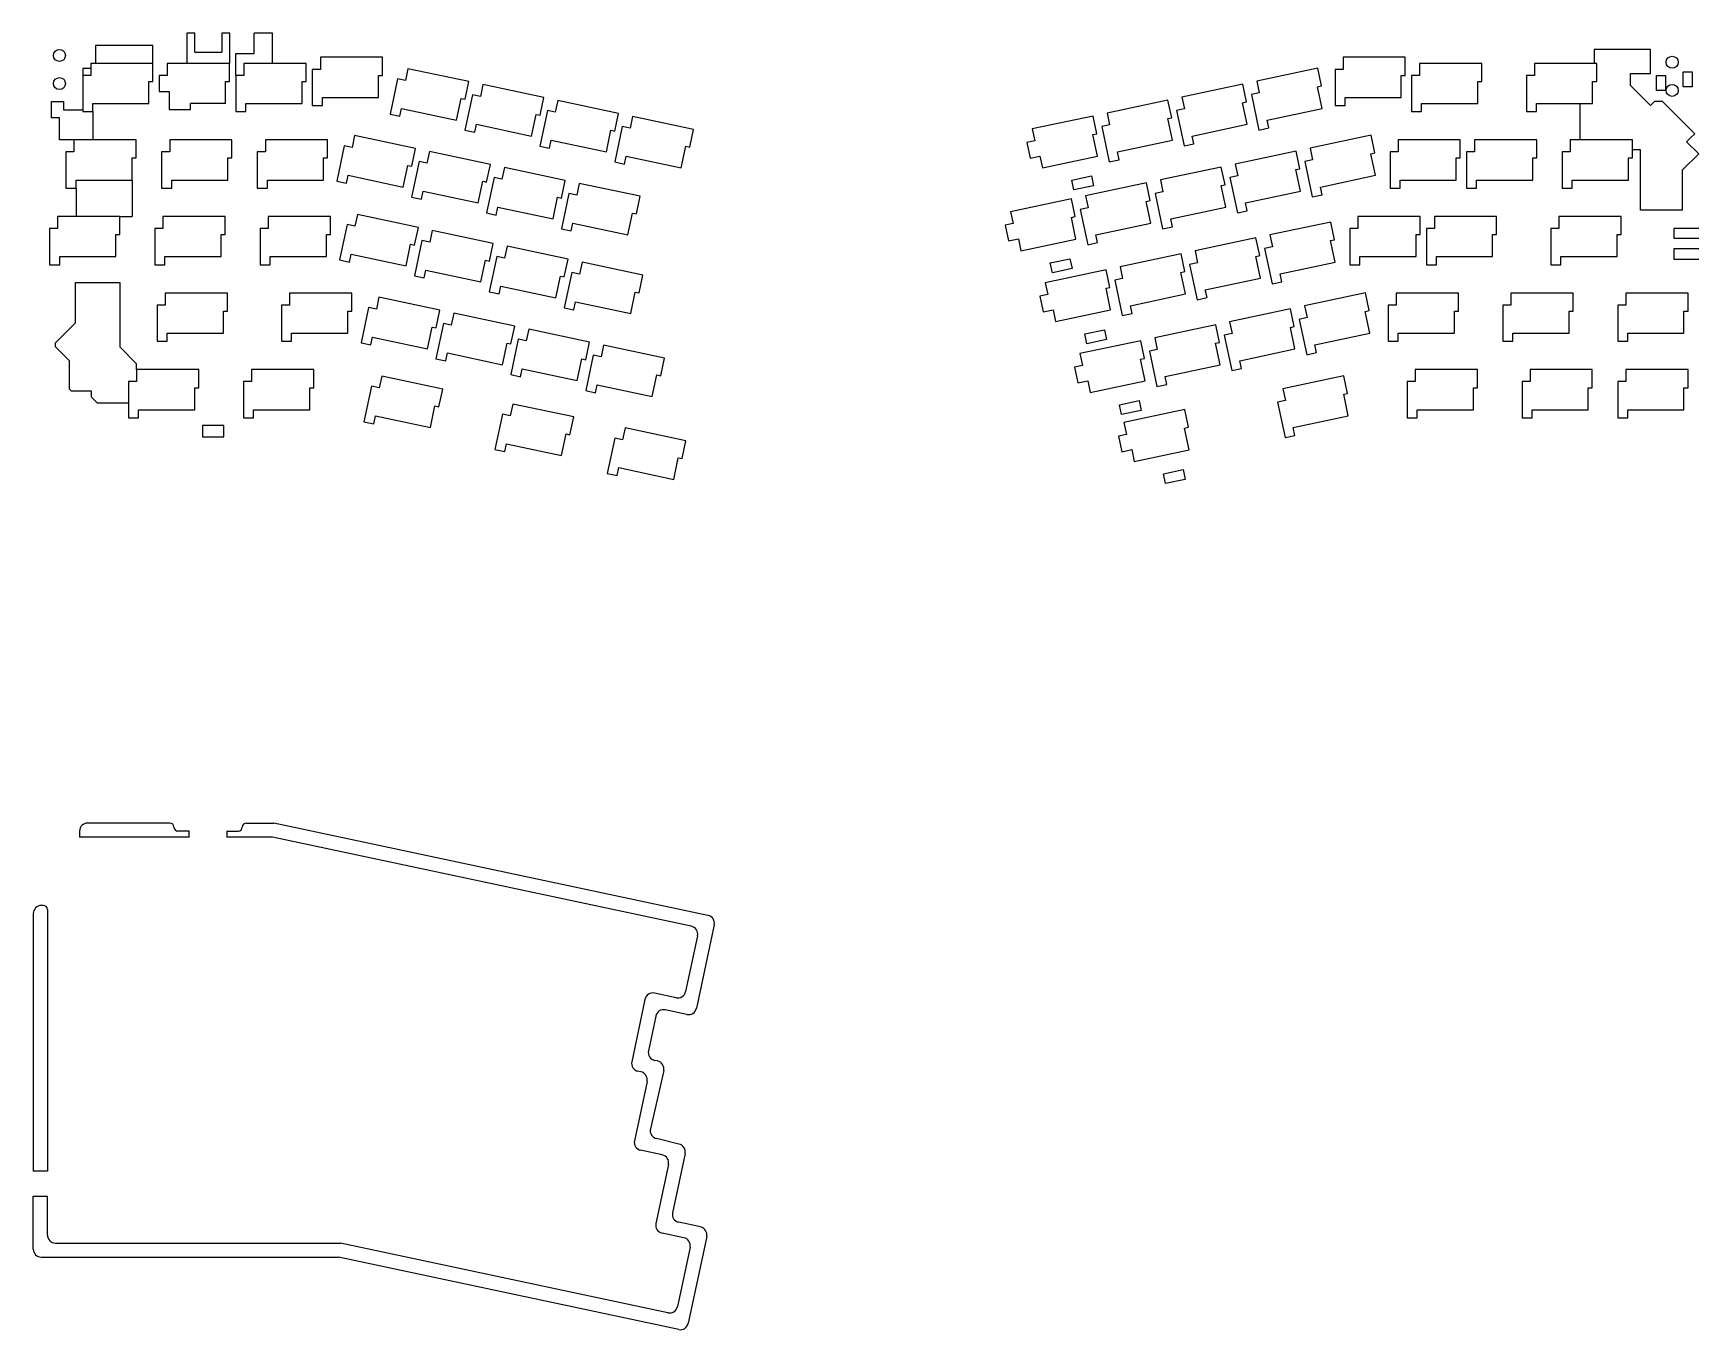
# Model space of a CAD drawing. Extents: x 12 to 426, y -338 to -15.
import ezdxf

# ---------------------------------------------------------------- set-up
doc = ezdxf.new("R2010")
doc.units = 0
doc.layers.add('BLACK', color=7, linetype='CONTINUOUS')

msp = doc.modelspace()

# ---------------------------------------------------------------- linework, layer by layer
at = {"layer": 'BLACK', "linetype": 'CONTINUOUS'}
for p, q in [((51.7, -15), (49.7, -15)), ((49.7, -15), (49.7, -22.47)), ((51.7, -19.7), (51.7, -15)), ((60.4, -15), (58.4, -15)), ((58.4, -15), (58.4, -19.7)), ((60.4, -22.47), (60.4, -15)), ((71, -15), (66.5, -15)), ((66.5, -20), (66.5, -15)), ((71, -22.47), (71, -15)), ((41.29, -18), (27, -18)), ((27, -18), (27, -22.47)), ((41.29, -22.47), (41.29, -18)), ((51.7, -19.7), (58.4, -19.7)), ((61.89, -25.47), (61.89, -20)), ((61.89, -20), (66.5, -20)), ((414, -19), (400, -19)), ((400, -19), (400, -22.47)), ((414, -25), (414, -19)), ((23.79, -23.75), (23.79, -25.47)), ((25.79, -23.75), (23.79, -23.75)), ((25.79, -22.47), (25.79, -25.47)), ((41.29, -22.47), (25.79, -22.47)), ((41.29, -26.97), (41.29, -22.47)), ((44.84, -22.47), (44.84, -25.47)), ((60.34, -22.47), (44.84, -22.47)), ((60.34, -26.97), (60.34, -22.47)), ((63.89, -22.47), (63.89, -25.47)), ((79.39, -22.47), (63.89, -22.47)), ((79.39, -26.97), (79.39, -22.47)), ((80.94, -23.9696), (80.94, -32.9696)), ((82.94, -23.9696), (80.94, -23.9696)), ((98.44, -20.9696), (82.94, -20.9696)), ((82.94, -20.9696), (82.94, -23.9696)), ((98.44, -25.4696), (98.44, -20.9696)), ((104.753, -23.7951), (104.13, -26.7295)), ((119.915, -27.0177), (104.753, -23.7951)), ((331.17, -23.6904), (316.009, -26.913)), ((332.106, -28.092), (331.17, -23.6904)), ((337.484, -23.9696), (335.484, -23.9696)), ((335.484, -23.9696), (335.484, -32.9696)), ((352.984, -20.9696), (337.484, -20.9696)), ((337.484, -20.9696), (337.484, -23.9696)), ((352.984, -25.4696), (352.984, -20.9696)), ((356.534, -22.47), (356.534, -25.47)), ((372.034, -22.47), (356.534, -22.47)), ((372.034, -26.97), (372.034, -22.47)), ((385.109, -22.47), (385.109, -25.47)), ((400.609, -22.47), (385.109, -22.47)), ((400.609, -26.97), (400.609, -22.47)), ((422.15, -24.55), (424.4, -24.55)), ((422.15, -28.3), (422.15, -24.55)), ((424.4, -24.55), (424.4, -28.3)), ((23.79, -25.47), (23.79, -34.47)), ((25.79, -25.47), (23.79, -25.47)), ((40.29, -26.97), (41.29, -26.97)), ((40.29, -32.47), (40.29, -26.97)), ((44.84, -25.47), (42.84, -25.47)), ((42.84, -25.47), (42.84, -29.47)), ((59.34, -32.47), (59.34, -26.97)), ((59.34, -26.97), (60.34, -26.97)), ((63.89, -25.47), (61.89, -25.47)), ((61.89, -25.47), (61.89, -34.47)), ((78.39, -26.97), (79.39, -26.97)), ((78.39, -32.47), (78.39, -26.97)), ((97.44, -25.4696), (98.44, -25.4696)), ((97.44, -30.9696), (97.44, -25.4696)), ((102.173, -26.3137), (100.302, -35.117)), ((104.13, -26.7295), (102.173, -26.3137)), ((118.979, -31.4193), (119.915, -27.0177)), ((123.387, -27.7558), (122.763, -30.6902)), ((138.548, -30.9784), (123.387, -27.7558)), ((312.536, -27.6511), (297.375, -30.8737)), ((313.472, -32.0528), (312.536, -27.6511)), ((316.009, -26.913), (316.633, -29.8474)), ((331.128, -28.2999), (332.106, -28.092)), ((332.271, -33.6798), (331.128, -28.2999)), ((351.984, -25.4696), (352.984, -25.4696)), ((351.984, -30.9696), (351.984, -25.4696)), ((354.534, -25.47), (354.534, -34.47)), ((356.534, -25.47), (354.534, -25.47)), ((371.034, -32.47), (371.034, -26.97)), ((371.034, -26.97), (372.034, -26.97)), ((383.109, -25.47), (383.109, -34.47)), ((385.109, -25.47), (383.109, -25.47)), ((399.609, -32.47), (399.609, -26.97)), ((399.609, -26.97), (400.609, -26.97)), ((409, -28), (409, -25)), ((409, -25), (414, -25)), ((410, -29), (409, -28)), ((414, -33), (410, -29)), ((415.5, -25.5), (417.75, -25.5)), ((415.5, -29.25), (415.5, -25.5)), ((417.75, -25.5), (417.75, -29.25)), ((424.4, -28.3), (422.15, -28.3)), ((16, -32), (19, -32)), ((16, -36), (16, -32)), ((19, -32), (19, -34)), ((26.29, -34.47), (26.29, -32.47)), ((26.29, -32.47), (40.29, -32.47)), ((42.84, -29.47), (45.34, -29.47)), ((45.34, -29.47), (45.34, -33.97)), ((50.59, -33.97), (50.59, -32.47)), ((59.34, -32.47), (50.59, -32.47)), ((64.39, -32.47), (78.39, -32.47)), ((64.39, -34.47), (64.39, -32.47)), ((80.94, -32.9696), (83.44, -32.9696)), ((83.44, -30.9696), (97.44, -30.9696)), ((83.44, -32.9696), (83.44, -30.9696)), ((116.857, -36.5912), (118.001, -31.2114)), ((118.001, -31.2114), (118.979, -31.4193)), ((120.807, -30.2744), (118.936, -39.0777)), ((122.763, -30.6902), (120.807, -30.2744)), ((137.613, -35.3801), (138.548, -30.9784)), ((142.021, -31.7165), (141.397, -34.6509)), ((157.182, -34.9391), (142.021, -31.7165)), ((293.903, -31.6118), (278.741, -34.8344)), ((294.838, -36.0135), (293.903, -31.6118)), ((297.375, -30.8737), (297.999, -33.8082)), ((312.494, -32.2607), (313.472, -32.0528)), ((313.637, -37.6405), (312.494, -32.2607)), ((316.633, -29.8474), (314.676, -30.2633)), ((314.676, -30.2633), (316.547, -39.0666)), ((335.484, -32.9696), (337.984, -32.9696)), ((337.984, -30.9696), (351.984, -30.9696)), ((337.984, -32.9696), (337.984, -30.9696)), ((357.034, -34.47), (357.034, -32.47)), ((357.034, -32.47), (371.034, -32.47)), ((385.609, -32.47), (399.609, -32.47)), ((385.609, -34.47), (385.609, -32.47)), ((396.5, -41.52), (396.5, -32.47)), ((415, -32), (414, -33)), ((417, -32), (415, -32)), ((417.75, -29.25), (415.5, -29.25)), ((425, -40), (417, -32)), ((18, -36), (16, -36)), ((18, -41.52), (18, -36)), ((19, -34), (23.79, -34)), ((23.79, -34.47), (26.29, -34.47)), ((26.29, -34.47), (26.29, -41.52)), ((45.34, -33.97), (50.59, -33.97)), ((61.89, -34.47), (64.39, -34.47)), ((100.302, -35.117), (102.747, -35.6368)), ((102.747, -35.6368), (103.163, -33.6805)), ((103.163, -33.6805), (116.857, -36.5912)), ((135.491, -40.552), (136.634, -35.1722)), ((136.634, -35.1722), (137.613, -35.3801)), ((139.441, -34.2351), (137.569, -43.0384)), ((141.397, -34.6509), (139.441, -34.2351)), ((156.246, -39.3408), (157.182, -34.9391)), ((160.654, -35.6772), (160.031, -38.6116)), ((175.816, -38.8998), (160.654, -35.6772)), ((275.269, -35.5725), (260.108, -38.7952)), ((276.205, -39.9742), (275.269, -35.5725)), ((278.741, -34.8344), (279.365, -37.7689)), ((293.86, -36.2214), (294.838, -36.0135)), ((295.004, -41.6012), (293.86, -36.2214)), ((297.999, -33.8082), (296.042, -34.224)), ((296.042, -34.224), (297.914, -43.0273)), ((318.577, -36.5905), (332.271, -33.6798)), ((318.993, -38.5468), (318.577, -36.5905)), ((354.534, -34.47), (357.034, -34.47)), ((383.109, -34.47), (385.609, -34.47)), ((91.4756, -40.4484), (90.8518, -43.3828)), ((106.637, -43.671), (91.4756, -40.4484)), ((118.936, -39.0777), (121.381, -39.5975)), ((121.381, -39.5975), (121.797, -37.6412)), ((121.797, -37.6412), (135.491, -40.552)), ((154.125, -44.5127), (155.268, -39.1329)), ((155.268, -39.1329), (156.246, -39.3408)), ((158.074, -38.1958), (156.203, -46.9992)), ((160.031, -38.6116), (158.074, -38.1958)), ((174.88, -43.3015), (175.816, -38.8998)), ((260.108, -38.7952), (260.731, -41.7296)), ((275.226, -40.1821), (276.205, -39.9742)), ((276.37, -45.5619), (275.226, -40.1821)), ((279.365, -37.7689), (277.409, -38.1847)), ((277.409, -38.1847), (279.28, -46.988)), ((299.943, -40.5512), (313.637, -37.6405)), ((300.359, -42.5075), (299.943, -40.5512)), ((316.547, -39.0666), (318.993, -38.5468)), ((344.448, -40.3438), (329.286, -43.5664)), ((345.383, -44.7454), (344.448, -40.3438)), ((423, -42), (424, -41)), ((424, -41), (425, -40)), ((21.6275, -41.52), (18, -41.52)), ((21.6275, -44.52), (19.6275, -44.52)), ((19.6275, -44.52), (19.6275, -53.52)), ((37.1275, -41.52), (21.6275, -41.52)), ((21.6275, -41.52), (21.6275, -44.52)), ((37.1275, -46.02), (37.1275, -41.52)), ((43.44, -44.52), (43.44, -53.52)), ((45.44, -44.52), (43.44, -44.52)), ((45.44, -41.52), (45.44, -44.52)), ((60.94, -41.52), (45.44, -41.52)), ((60.94, -46.02), (60.94, -41.52)), ((67.25, -44.52), (67.25, -53.52)), ((69.25, -44.52), (67.25, -44.52)), ((84.75, -41.52), (69.25, -41.52)), ((69.25, -41.52), (69.25, -44.52)), ((84.75, -46.02), (84.75, -41.52)), ((88.8956, -42.967), (87.0243, -51.7703)), ((90.8518, -43.3828), (88.8956, -42.967)), ((105.701, -48.0727), (106.637, -43.671)), ((110.109, -44.4091), (109.486, -47.3436)), ((125.271, -47.6318), (110.109, -44.4091)), ((137.569, -43.0384), (140.015, -43.5582)), ((140.015, -43.5582), (140.431, -41.6019)), ((140.431, -41.6019), (154.125, -44.5127)), ((158.649, -47.5189), (159.064, -45.5626)), ((159.064, -45.5626), (172.758, -48.4734)), ((172.758, -48.4734), (173.902, -43.0936)), ((173.902, -43.0936), (174.88, -43.3015)), ((260.731, -41.7296), (258.775, -42.1454)), ((258.775, -42.1454), (259.607, -46.058)), ((259.607, -46.058), (262.052, -45.5382)), ((262.052, -45.5382), (262.676, -48.4727)), ((262.676, -48.4727), (276.37, -45.5619)), ((281.31, -44.512), (295.004, -41.6012)), ((281.725, -46.4683), (281.31, -44.512)), ((297.914, -43.0273), (300.359, -42.5075)), ((325.814, -44.3045), (310.653, -47.5271)), ((326.749, -48.7061), (325.814, -44.3045)), ((329.286, -43.5664), (329.91, -46.5008)), ((344.405, -44.9533), (345.383, -44.7454)), ((345.549, -50.3331), (344.405, -44.9533)), ((349.174, -44.52), (349.174, -53.52)), ((351.174, -44.52), (349.174, -44.52)), ((351.174, -41.52), (351.174, -44.52)), ((366.674, -41.52), (351.174, -41.52)), ((366.674, -46.02), (366.674, -41.52)), ((370.224, -44.52), (368.224, -44.52)), ((368.224, -44.52), (368.224, -53.52)), ((385.724, -41.52), (370.224, -41.52)), ((370.224, -41.52), (370.224, -44.52)), ((385.724, -46.02), (385.724, -41.52)), ((392.044, -44.52), (392.044, -53.52)), ((394.044, -44.52), (392.044, -44.52)), ((409.544, -41.52), (394.044, -41.52)), ((394.044, -41.52), (394.044, -44.52)), ((409.544, -46.02), (409.544, -41.52)), ((411.5, -44), (409.544, -44)), ((411.5, -59), (411.5, -44)), ((426, -45), (422, -49)), ((426, -45), (423, -42)), ((36.1275, -51.52), (36.1275, -46.02)), ((36.1275, -46.02), (37.1275, -46.02)), ((59.94, -51.52), (59.94, -46.02)), ((59.94, -46.02), (60.94, -46.02)), ((83.75, -46.02), (84.75, -46.02)), ((83.75, -51.52), (83.75, -46.02)), ((103.58, -53.2446), (104.723, -47.8648)), ((104.723, -47.8648), (105.701, -48.0727)), ((107.529, -46.9277), (105.658, -55.7311)), ((109.486, -47.3436), (107.529, -46.9277)), ((124.335, -52.0334), (125.271, -47.6318)), ((128.743, -48.3698), (128.119, -51.3043)), ((143.904, -51.5925), (128.743, -48.3698)), ((156.203, -46.9992), (158.649, -47.5189)), ((279.28, -46.988), (281.725, -46.4683)), ((307.18, -48.2652), (292.019, -51.4878)), ((308.116, -52.6669), (307.18, -48.2652)), ((310.653, -47.5271), (311.276, -50.4615)), ((325.771, -48.914), (326.749, -48.7061)), ((326.915, -54.2939), (325.771, -48.914)), ((329.91, -46.5008), (327.954, -46.9167)), ((327.954, -46.9167), (329.825, -55.72)), ((365.674, -51.52), (365.674, -46.02)), ((365.674, -46.02), (366.674, -46.02)), ((384.724, -46.02), (385.724, -46.02)), ((384.724, -51.52), (384.724, -46.02)), ((408.544, -51.52), (408.544, -46.02)), ((408.544, -46.02), (409.544, -46.02)), ((422, -59), (422, -49)), ((19.6275, -53.52), (22.1275, -53.52)), ((22.1275, -53.52), (22.1275, -51.52)), ((22.1275, -51.52), (36.1275, -51.52)), ((22.1275, -53.52), (22.1275, -60.57)), ((36.1275, -51.52), (36.1275, -60.57)), ((43.44, -53.52), (45.94, -53.52)), ((45.94, -53.52), (45.94, -51.52)), ((45.94, -51.52), (59.94, -51.52)), ((67.25, -53.52), (69.75, -53.52)), ((69.75, -53.52), (69.75, -51.52)), ((69.75, -51.52), (83.75, -51.52)), ((87.0243, -51.7703), (89.4697, -52.2901)), ((89.4697, -52.2901), (89.8855, -50.3338)), ((89.8855, -50.3338), (103.58, -53.2446)), ((122.213, -57.2053), (123.357, -51.8255)), ((123.357, -51.8255), (124.335, -52.0334)), ((126.163, -50.8885), (124.292, -59.6918)), ((128.119, -51.3043), (126.163, -50.8885)), ((142.969, -55.9941), (143.904, -51.5925)), ((147.377, -52.3306), (146.753, -55.265)), ((162.538, -55.5532), (147.377, -52.3306)), ((269.969, -51.5229), (274.86, -50.4834)), ((270.489, -53.9683), (269.969, -51.5229)), ((275.38, -52.9287), (270.489, -53.9683)), ((288.546, -52.2259), (273.385, -55.4485)), ((274.86, -50.4834), (275.38, -52.9287)), ((289.482, -56.6276), (288.546, -52.2259)), ((292.019, -51.4878), (292.643, -54.4223)), ((307.138, -52.8748), (308.116, -52.6669)), ((308.281, -58.2546), (307.138, -52.8748)), ((311.276, -50.4615), (309.32, -50.8774)), ((309.32, -50.8774), (311.191, -59.6807)), ((331.854, -53.2439), (345.549, -50.3331)), ((332.27, -55.2002), (331.854, -53.2439)), ((349.174, -53.52), (351.674, -53.52)), ((351.674, -51.52), (365.674, -51.52)), ((351.674, -53.52), (351.674, -51.52)), ((368.224, -53.52), (370.724, -53.52)), ((370.724, -51.52), (384.724, -51.52)), ((370.724, -53.52), (370.724, -51.52)), ((392.044, -53.52), (394.544, -53.52)), ((394.544, -53.52), (394.544, -51.52)), ((394.544, -51.52), (408.544, -51.52)), ((105.658, -55.7311), (108.103, -56.2508)), ((108.103, -56.2508), (108.519, -54.2946)), ((108.519, -54.2946), (122.213, -57.2053)), ((140.847, -61.166), (141.991, -55.7862)), ((141.991, -55.7862), (142.969, -55.9941)), ((144.797, -54.8492), (142.925, -63.6525)), ((146.753, -55.265), (144.797, -54.8492)), ((161.602, -59.9549), (162.538, -55.5532)), ((269.913, -56.1866), (254.751, -59.4093)), ((270.848, -60.5883), (269.913, -56.1866)), ((273.385, -55.4485), (274.009, -58.383)), ((288.504, -56.8355), (289.482, -56.6276)), ((289.647, -62.2153), (288.504, -56.8355)), ((292.643, -54.4223), (290.686, -54.8381)), ((290.686, -54.8381), (292.557, -63.6414)), ((313.221, -57.2046), (326.915, -54.2939)), ((313.637, -59.1609), (313.221, -57.2046)), ((329.825, -55.72), (332.27, -55.2002)), ((17.5625, -60.57), (17.5625, -63.57)), ((33.0625, -60.57), (17.5625, -60.57)), ((33.0625, -60.57), (36.1275, -60.57)), ((33.0625, -65.07), (33.0625, -60.57)), ((43.7563, -60.57), (43.7563, -63.57)), ((59.2562, -60.57), (43.7563, -60.57)), ((59.2562, -65.07), (59.2562, -60.57)), ((69.95, -60.57), (69.95, -63.57)), ((85.45, -60.57), (69.95, -60.57)), ((85.45, -65.07), (85.45, -60.57)), ((92.1732, -60.0723), (91.5495, -63.0067)), ((107.335, -63.2949), (92.1732, -60.0723)), ((124.292, -59.6918), (126.737, -60.2116)), ((126.737, -60.2116), (127.153, -58.2553)), ((127.153, -58.2553), (140.847, -61.166)), ((159.481, -65.1268), (160.624, -59.747)), ((160.624, -59.747), (161.602, -59.9549)), ((254.751, -59.4093), (255.375, -62.3437)), ((269.87, -60.7962), (270.848, -60.5883)), ((271.014, -66.176), (269.87, -60.7962)), ((274.009, -58.383), (272.053, -58.7988)), ((272.053, -58.7988), (273.924, -67.6021)), ((294.587, -61.1653), (308.281, -58.2546)), ((295.003, -63.1216), (294.587, -61.1653)), ((311.191, -59.6807), (313.637, -59.1609)), ((334.433, -61.948), (319.272, -65.1707)), ((335.369, -66.3497), (334.433, -61.948)), ((341.164, -60.57), (341.164, -63.57)), ((356.664, -60.57), (341.164, -60.57)), ((356.664, -65.07), (356.664, -60.57)), ((360.214, -60.57), (360.214, -63.57)), ((375.714, -60.57), (360.214, -60.57)), ((375.714, -65.07), (375.714, -60.57)), ((391.17, -60.57), (391.17, -63.57)), ((406.67, -60.57), (391.17, -60.57)), ((406.67, -65.07), (406.67, -60.57)), ((422, -59), (411.5, -59)), ((17.5625, -63.57), (15.5625, -63.57)), ((15.5625, -63.57), (15.5625, -72.57)), ((32.0625, -70.57), (32.0625, -65.07)), ((32.0625, -65.07), (33.0625, -65.07)), ((43.7563, -63.57), (41.7563, -63.57)), ((41.7563, -63.57), (41.7563, -72.57)), ((58.2562, -65.07), (59.2562, -65.07)), ((58.2562, -70.57), (58.2562, -65.07)), ((69.95, -63.57), (67.95, -63.57)), ((67.95, -63.57), (67.95, -72.57)), ((84.45, -70.57), (84.45, -65.07)), ((84.45, -65.07), (85.45, -65.07)), ((89.5932, -62.5909), (87.722, -71.3942)), ((91.5495, -63.0067), (89.5932, -62.5909)), ((106.399, -67.6966), (107.335, -63.2949)), ((110.807, -64.033), (110.183, -66.9675)), ((125.968, -67.2556), (110.807, -64.033)), ((142.925, -63.6525), (145.371, -64.1723)), ((145.371, -64.1723), (145.787, -62.216)), ((145.787, -62.216), (159.481, -65.1268)), ((255.375, -62.3437), (253.419, -62.7595)), ((253.419, -62.7595), (254.25, -66.6721)), ((254.25, -66.6721), (256.696, -66.1523)), ((256.696, -66.1523), (257.32, -69.0868)), ((257.32, -69.0868), (271.014, -66.176)), ((275.953, -65.1261), (289.647, -62.2153)), ((276.369, -67.0824), (275.953, -65.1261)), ((292.557, -63.6414), (295.003, -63.1216)), ((315.799, -65.9087), (300.638, -69.1314)), ((316.735, -70.3104), (315.799, -65.9087)), ((319.272, -65.1707), (319.895, -68.1051)), ((339.164, -63.57), (339.164, -72.57)), ((341.164, -63.57), (339.164, -63.57)), ((355.664, -70.57), (355.664, -65.07)), ((355.664, -65.07), (356.664, -65.07)), ((360.214, -63.57), (358.214, -63.57)), ((358.214, -63.57), (358.214, -72.57)), ((374.714, -65.07), (375.714, -65.07)), ((374.714, -70.57), (374.714, -65.07)), ((391.17, -63.57), (389.17, -63.57)), ((389.17, -63.57), (389.17, -72.57)), ((405.67, -70.57), (405.67, -65.07)), ((405.67, -65.07), (406.67, -65.07)), ((419.8, -63.6), (419.8, -66)), ((426, -63.6), (419.8, -63.6)), ((419.8, -66), (426, -66)), ((90.1674, -71.914), (90.5832, -69.9577)), ((90.5832, -69.9577), (104.277, -72.8685)), ((104.277, -72.8685), (105.421, -67.4887)), ((105.421, -67.4887), (106.399, -67.6966)), ((108.227, -66.5516), (106.356, -75.355)), ((110.183, -66.9675), (108.227, -66.5516)), ((125.033, -71.6573), (125.968, -67.2556)), ((129.441, -67.9937), (128.817, -70.9282)), ((144.602, -71.2164), (129.441, -67.9937)), ((273.924, -67.6021), (276.369, -67.0824)), ((297.166, -69.8695), (282.004, -73.0921)), ((298.101, -74.2711), (297.166, -69.8695)), ((300.638, -69.1314), (301.262, -72.0658)), ((315.757, -70.5183), (316.735, -70.3104)), ((319.895, -68.1051), (317.939, -68.5209)), ((317.939, -68.5209), (319.81, -77.3242)), ((334.39, -66.5576), (335.369, -66.3497)), ((335.534, -71.9374), (334.39, -66.5576)), ((426, -68.6), (419.8, -68.6)), ((419.8, -68.6), (419.8, -71.2)), ((15.5625, -72.57), (18.0625, -72.57)), ((18.0625, -72.57), (18.0625, -70.57)), ((18.0625, -70.57), (32.0625, -70.57)), ((41.7563, -72.57), (44.2563, -72.57)), ((44.2563, -72.57), (44.2563, -70.57)), ((44.2563, -70.57), (58.2562, -70.57)), ((67.95, -72.57), (70.45, -72.57)), ((70.45, -72.57), (70.45, -70.57)), ((70.45, -70.57), (84.45, -70.57)), ((87.722, -71.3942), (90.1674, -71.914)), ((108.801, -75.8747), (109.217, -73.9184)), ((109.217, -73.9184), (122.911, -76.8292)), ((122.911, -76.8292), (124.054, -71.4494)), ((124.054, -71.4494), (125.033, -71.6573)), ((126.861, -70.5124), (124.989, -79.3157)), ((128.817, -70.9282), (126.861, -70.5124)), ((145.494, -74.4731), (143.623, -83.2764)), ((143.666, -75.618), (144.602, -71.2164)), ((147.451, -74.8889), (145.494, -74.4731)), ((148.074, -71.9545), (147.451, -74.8889)), ((163.236, -75.1771), (148.074, -71.9545)), ((278.532, -73.8302), (263.371, -77.0528)), ((264.613, -72.137), (269.504, -71.0975)), ((265.133, -74.5824), (264.613, -72.137)), ((270.024, -73.5428), (265.133, -74.5824)), ((269.504, -71.0975), (270.024, -73.5428)), ((279.467, -78.2318), (278.532, -73.8302)), ((282.004, -73.0921), (282.628, -76.0265)), ((297.123, -74.479), (298.101, -74.2711)), ((298.266, -79.8588), (297.123, -74.479)), ((301.262, -72.0658), (299.305, -72.4816)), ((299.305, -72.4816), (301.177, -81.285)), ((316.9, -75.8981), (315.757, -70.5183)), ((321.84, -74.8482), (335.534, -71.9374)), ((339.164, -72.57), (341.664, -72.57)), ((341.664, -70.57), (355.664, -70.57)), ((341.664, -72.57), (341.664, -70.57)), ((358.214, -72.57), (360.714, -72.57)), ((360.714, -72.57), (360.714, -70.57)), ((360.714, -70.57), (374.714, -70.57)), ((389.17, -72.57), (391.67, -72.57)), ((391.67, -70.57), (405.67, -70.57)), ((391.67, -72.57), (391.67, -70.57)), ((419.8, -71.2), (426, -71.2)), ((22, -77), (33, -77)), ((22, -87), (22, -77)), ((33, -77), (33, -93)), ((106.356, -75.355), (108.801, -75.8747)), ((127.435, -79.8355), (127.851, -77.8792)), ((127.851, -77.8792), (141.545, -80.7899)), ((141.545, -80.7899), (142.688, -75.4101)), ((142.688, -75.4101), (143.666, -75.618)), ((162.3, -79.5788), (163.236, -75.1771)), ((263.371, -77.0528), (263.994, -79.9872)), ((278.489, -78.4397), (279.467, -78.2318)), ((279.633, -83.8196), (278.489, -78.4397)), ((282.628, -76.0265), (280.672, -76.4424)), ((280.672, -76.4424), (282.543, -85.2457)), ((303.206, -78.8089), (316.9, -75.8981)), ((319.81, -77.3242), (322.256, -76.8045)), ((322.256, -76.8045), (321.84, -74.8482)), ((42.3438, -82.62), (42.3438, -91.62)), ((44.3438, -82.62), (42.3438, -82.62)), ((59.8438, -79.62), (44.3438, -79.62)), ((44.3438, -79.62), (44.3438, -82.62)), ((59.8438, -84.12), (59.8438, -79.62)), ((75.3, -82.62), (73.3, -82.62)), ((73.3, -82.62), (73.3, -91.62)), ((75.3, -79.62), (75.3, -82.62)), ((90.8, -79.62), (75.3, -79.62)), ((90.8, -84.12), (90.8, -79.62)), ((97.5293, -80.6864), (96.9056, -83.6208)), ((112.691, -83.909), (97.5293, -80.6864)), ((124.989, -79.3157), (127.435, -79.8355)), ((146.069, -83.7962), (146.484, -81.8399)), ((146.484, -81.8399), (160.178, -84.7507)), ((160.178, -84.7507), (161.322, -79.3709)), ((161.322, -79.3709), (162.3, -79.5788)), ((263.994, -79.9872), (262.038, -80.4031)), ((262.038, -80.4031), (262.87, -84.3157)), ((284.572, -82.7696), (298.266, -79.8588)), ((284.988, -84.7259), (284.572, -82.7696)), ((301.177, -81.285), (303.622, -80.7652)), ((303.622, -80.7652), (303.206, -78.8089)), ((343.052, -79.5916), (327.891, -82.8142)), ((327.891, -82.8142), (328.515, -85.7487)), ((343.988, -83.9932), (343.052, -79.5916)), ((350.689, -82.62), (348.689, -82.62)), ((348.689, -82.62), (348.689, -91.62)), ((350.689, -79.62), (350.689, -82.62)), ((366.189, -79.62), (350.689, -79.62)), ((366.189, -84.12), (366.189, -79.62)), ((377.264, -82.62), (377.264, -91.62)), ((379.264, -82.62), (377.264, -82.62)), ((379.264, -79.62), (379.264, -82.62)), ((394.764, -79.62), (379.264, -79.62)), ((394.764, -84.12), (394.764, -79.62)), ((405.839, -82.62), (405.839, -91.62)), ((407.839, -82.62), (405.839, -82.62)), ((423.339, -79.62), (407.839, -79.62)), ((407.839, -79.62), (407.839, -82.62)), ((423.339, -84.12), (423.339, -79.62)), ((17, -92), (22, -87)), ((58.8438, -84.12), (59.8438, -84.12)), ((58.8438, -89.62), (58.8438, -84.12)), ((89.8, -84.12), (90.8, -84.12)), ((89.8, -89.62), (89.8, -84.12)), ((94.9493, -83.205), (93.0781, -92.0083)), ((96.9056, -83.6208), (94.9493, -83.205)), ((111.755, -88.3107), (112.691, -83.909)), ((116.163, -84.6471), (115.539, -87.5815)), ((131.324, -87.8697), (116.163, -84.6471)), ((143.623, -83.2764), (146.069, -83.7962)), ((262.87, -84.3157), (265.315, -83.7959)), ((265.315, -83.7959), (265.939, -86.7303)), ((265.939, -86.7303), (279.633, -83.8196)), ((282.543, -85.2457), (284.988, -84.7259)), ((324.418, -83.5523), (309.257, -86.7749)), ((309.257, -86.7749), (309.881, -89.7094)), ((325.354, -87.954), (324.418, -83.5523)), ((328.515, -85.7487), (326.558, -86.1645)), ((326.558, -86.1645), (328.429, -94.9678)), ((343.01, -84.2012), (343.988, -83.9932)), ((344.153, -89.581), (343.01, -84.2012)), ((365.189, -89.62), (365.189, -84.12)), ((365.189, -84.12), (366.189, -84.12)), ((393.764, -84.12), (394.764, -84.12)), ((393.764, -89.62), (393.764, -84.12)), ((422.339, -89.62), (422.339, -84.12)), ((422.339, -84.12), (423.339, -84.12)), ((44.8438, -89.62), (58.8438, -89.62)), ((44.8438, -91.62), (44.8438, -89.62)), ((75.8, -89.62), (89.8, -89.62)), ((75.8, -91.62), (75.8, -89.62)), ((95.5235, -92.5281), (95.9393, -90.5718)), ((95.9393, -90.5718), (109.633, -93.4826)), ((109.633, -93.4826), (110.777, -88.1027)), ((110.777, -88.1027), (111.755, -88.3107)), ((113.583, -87.1657), (111.712, -95.969)), ((115.539, -87.5815), (113.583, -87.1657)), ((132.217, -91.1264), (130.346, -99.9298)), ((130.389, -92.2714), (131.324, -87.8697)), ((134.173, -91.5423), (132.217, -91.1264)), ((134.797, -88.6078), (134.173, -91.5423)), ((149.958, -91.8304), (134.797, -88.6078)), ((273.232, -89.7806), (278.123, -88.741)), ((273.752, -92.2259), (273.232, -89.7806)), ((278.643, -91.1864), (273.752, -92.2259)), ((278.123, -88.741), (278.643, -91.1864)), ((305.785, -87.513), (290.623, -90.7356)), ((290.623, -90.7356), (291.247, -93.6701)), ((306.72, -91.9147), (305.785, -87.513)), ((309.881, -89.7094), (307.925, -90.1252)), ((307.925, -90.1252), (309.796, -98.9285)), ((324.376, -88.1619), (325.354, -87.954)), ((325.519, -93.5417), (324.376, -88.1619)), ((330.459, -92.4917), (344.153, -89.581)), ((351.189, -89.62), (365.189, -89.62)), ((351.189, -91.62), (351.189, -89.62)), ((379.764, -91.62), (379.764, -89.62)), ((379.764, -89.62), (393.764, -89.62)), ((408.339, -89.62), (422.339, -89.62)), ((408.339, -91.62), (408.339, -89.62)), ((17, -93), (17, -92)), ((20.5, -96.5), (17, -93)), ((33, -93), (37.2125, -97.2125)), ((42.3438, -91.62), (44.8438, -91.62)), ((73.3, -91.62), (75.8, -91.62)), ((93.0781, -92.0083), (95.5235, -92.5281)), ((114.157, -96.4888), (114.573, -94.5325)), ((114.573, -94.5325), (128.267, -97.4433)), ((128.267, -97.4433), (129.411, -92.0635)), ((129.411, -92.0635), (130.389, -92.2714)), ((150.85, -95.0872), (148.979, -103.89)), ((149.022, -96.2321), (149.958, -91.8304)), ((152.807, -95.503), (150.85, -95.0872)), ((153.43, -92.5685), (152.807, -95.503)), ((168.592, -95.7912), (153.43, -92.5685)), ((287.151, -91.4737), (271.99, -94.6964)), ((271.99, -94.6964), (272.613, -97.6308)), ((288.087, -95.8754), (287.151, -91.4737)), ((291.247, -93.6701), (289.291, -94.0859)), ((289.291, -94.0859), (291.162, -102.889)), ((305.742, -92.1226), (306.72, -91.9147)), ((306.886, -97.5024), (305.742, -92.1226)), ((311.825, -96.4524), (325.519, -93.5417)), ((328.429, -94.9678), (330.875, -94.448)), ((330.875, -94.448), (330.459, -92.4917)), ((348.689, -91.62), (351.189, -91.62)), ((377.264, -91.62), (379.764, -91.62)), ((405.839, -91.62), (408.339, -91.62)), ((20.5, -103.5), (20.5, -96.5)), ((37.2125, -98.67), (37.2125, -97.2125)), ((52.7125, -98.67), (37.2125, -98.67)), ((37.2125, -98.67), (37.2125, -101.67)), ((52.7125, -103.17), (52.7125, -98.67)), ((81.2875, -98.67), (65.7875, -98.67)), ((65.7875, -98.67), (65.7875, -101.67)), ((81.2875, -103.17), (81.2875, -98.67)), ((111.712, -95.969), (114.157, -96.4888)), ((132.791, -100.45), (133.207, -98.4932)), ((133.207, -98.4932), (146.901, -101.404)), ((146.901, -101.404), (148.044, -96.0242)), ((148.044, -96.0242), (149.022, -96.2321)), ((167.656, -100.193), (168.592, -95.7912)), ((272.613, -97.6308), (270.657, -98.0466)), ((270.657, -98.0466), (271.489, -101.959)), ((287.108, -96.0833), (288.087, -95.8754)), ((288.252, -101.463), (287.108, -96.0833)), ((293.192, -100.413), (306.886, -97.5024)), ((309.796, -98.9285), (312.241, -98.4087)), ((312.241, -98.4087), (311.825, -96.4524)), ((370.952, -98.67), (355.452, -98.67)), ((355.452, -98.67), (355.452, -101.67)), ((370.952, -103.17), (370.952, -98.67)), ((399.527, -98.67), (384.027, -98.67)), ((384.027, -98.67), (384.027, -101.67)), ((399.527, -103.17), (399.527, -98.67)), ((423.339, -98.67), (407.839, -98.67)), ((407.839, -98.67), (407.839, -101.67)), ((423.339, -103.17), (423.339, -98.67)), ((20.5, -103.5), (21, -104)), ((37.2125, -101.67), (35.2125, -101.67)), ((35.2125, -101.67), (35.2125, -110.67)), ((51.7125, -108.67), (51.7125, -103.17)), ((51.7125, -103.17), (52.7125, -103.17)), ((63.7875, -101.67), (63.7875, -110.67)), ((65.7875, -101.67), (63.7875, -101.67)), ((80.2875, -103.17), (81.2875, -103.17)), ((80.2875, -108.67), (80.2875, -103.17)), ((95.647, -102.829), (93.7758, -111.632)), ((97.6033, -103.245), (95.647, -102.829)), ((98.227, -100.31), (97.6033, -103.245)), ((113.388, -103.533), (98.227, -100.31)), ((112.453, -107.935), (113.388, -103.533)), ((130.346, -99.9298), (132.791, -100.45)), ((151.425, -104.41), (151.84, -102.454)), ((151.84, -102.454), (165.534, -105.365)), ((165.534, -105.365), (166.678, -99.9849)), ((166.678, -99.9849), (167.656, -100.193)), ((271.489, -101.959), (273.934, -101.439)), ((273.934, -101.439), (274.558, -104.374)), ((274.558, -104.374), (288.252, -101.463)), ((291.162, -102.889), (293.607, -102.369)), ((293.607, -102.369), (293.192, -100.413)), ((337.696, -100.206), (322.535, -103.428)), ((322.535, -103.428), (323.158, -106.363)), ((338.632, -104.607), (337.696, -100.206)), ((353.452, -101.67), (353.452, -110.67)), ((355.452, -101.67), (353.452, -101.67)), ((369.952, -108.67), (369.952, -103.17)), ((369.952, -103.17), (370.952, -103.17)), ((384.027, -101.67), (382.027, -101.67)), ((382.027, -101.67), (382.027, -110.67)), ((398.527, -103.17), (399.527, -103.17)), ((398.527, -108.67), (398.527, -103.17)), ((407.839, -101.67), (405.839, -101.67)), ((405.839, -101.67), (405.839, -110.67)), ((422.339, -103.17), (423.339, -103.17)), ((422.339, -108.67), (422.339, -103.17)), ((26, -104), (21, -104)), ((26, -105.5), (26, -104)), ((26, -105.5), (27.5, -107)), ((35.2125, -107), (27.5, -107)), ((110.331, -113.106), (111.475, -107.727)), ((111.475, -107.727), (112.453, -107.935)), ((130.836, -107.241), (130.212, -110.176)), ((145.997, -110.464), (130.836, -107.241)), ((148.979, -103.89), (151.425, -104.41)), ((281.851, -107.424), (286.742, -106.385)), ((282.371, -109.869), (281.851, -107.424)), ((286.742, -106.385), (287.262, -108.83)), ((323.158, -106.363), (321.202, -106.779)), ((321.202, -106.779), (323.073, -115.582)), ((337.653, -104.815), (338.632, -104.607)), ((338.797, -110.195), (337.653, -104.815)), ((35.2125, -110.67), (37.7125, -110.67)), ((37.7125, -108.67), (51.7125, -108.67)), ((37.7125, -110.67), (37.7125, -108.67)), ((63.7875, -110.67), (66.2875, -110.67)), ((66.2875, -110.67), (66.2875, -108.67)), ((66.2875, -108.67), (80.2875, -108.67)), ((93.7758, -111.632), (96.2212, -112.152)), ((96.2212, -112.152), (96.637, -110.196)), ((96.637, -110.196), (110.331, -113.106)), ((128.256, -109.76), (126.385, -118.563)), ((130.212, -110.176), (128.256, -109.76)), ((145.062, -114.866), (145.997, -110.464)), ((287.262, -108.83), (282.371, -109.869)), ((298.099, -108.622), (282.938, -111.845)), ((282.938, -111.845), (283.562, -114.779)), ((299.035, -113.024), (298.099, -108.622)), ((325.103, -113.106), (338.797, -110.195)), ((353.452, -110.67), (355.952, -110.67)), ((355.952, -108.67), (369.952, -108.67)), ((355.952, -110.67), (355.952, -108.67)), ((382.027, -110.67), (384.527, -110.67)), ((384.527, -110.67), (384.527, -108.67)), ((384.527, -108.67), (398.527, -108.67)), ((405.839, -110.67), (408.339, -110.67)), ((408.339, -108.67), (422.339, -108.67)), ((408.339, -110.67), (408.339, -108.67)), ((58.9, -112.6), (53.6, -112.6)), ((53.6, -112.6), (53.6, -115.4)), ((53.6, -115.4), (58.9, -115.4)), ((58.9, -115.4), (58.9, -112.6)), ((142.94, -120.038), (144.084, -114.658)), ((144.084, -114.658), (145.062, -114.866)), ((156.207, -115.701), (154.335, -124.505)), ((158.163, -116.117), (156.207, -115.701)), ((158.787, -113.183), (158.163, -116.117)), ((173.948, -116.405), (158.787, -113.183)), ((283.562, -114.779), (281.605, -115.195)), ((281.605, -115.195), (282.437, -119.108)), ((298.057, -113.232), (299.035, -113.024)), ((299.2, -118.612), (298.057, -113.232)), ((323.073, -115.582), (325.519, -115.062)), ((325.519, -115.062), (325.103, -113.106)), ((126.385, -118.563), (128.83, -119.083)), ((128.83, -119.083), (129.246, -117.127)), ((129.246, -117.127), (142.94, -120.038)), ((173.012, -120.807), (173.948, -116.405)), ((282.437, -119.108), (284.882, -118.588)), ((284.882, -118.588), (285.506, -121.522)), ((285.506, -121.522), (299.2, -118.612)), ((156.781, -125.024), (157.197, -123.068)), ((157.197, -123.068), (170.891, -125.979)), ((170.891, -125.979), (172.034, -120.599)), ((172.034, -120.599), (173.012, -120.807)), ((292.8, -124.573), (297.691, -123.533)), ((297.691, -123.533), (298.21, -125.978)), ((154.335, -124.505), (156.781, -125.024)), ((293.32, -127.018), (292.8, -124.573)), ((298.21, -125.978), (293.32, -127.018)), ((23, -213.5), (23, -215)), ((50.3, -215), (23, -215)), ((45.5, -211.5), (25, -211.5)), ((50.3, -213.5), (47.5, -213.5)), ((50.3, -215), (50.3, -213.5)), ((59.7, -213.5), (62.5, -213.5)), ((59.7, -213.5), (59.7, -215)), ((71, -215), (59.7, -215)), ((64.5, -211.5), (71.36, -211.5)), ((175.271, -237.163), (71, -215)), ((179.422, -234.468), (71.36, -211.5)), ((14, -232), (13.5, -232)), ((11.5, -234), (11.5, -298.15)), ((15, -233), (15, -298.15)), ((176.811, -239.536), (173.859, -253.425)), ((180.962, -236.84), (176.554, -257.576)), ((163.735, -255.363), (160.439, -270.866)), ((171.487, -254.966), (166.107, -253.822)), ((166.43, -259.514), (164.59, -268.17)), ((174.182, -259.117), (168.803, -257.973)), ((162.713, -273.394), (161.98, -273.238)), ((168.405, -273.071), (165.079, -287.611)), ((166.865, -270.698), (166.131, -270.543)), ((164.254, -275.766), (161.114, -290.536)), ((172.186, -291.356), (166.62, -289.983)), ((168.035, -294.052), (162.655, -292.909)), ((173.726, -293.728), (170.597, -308.45)), ((15, -298.15), (11.5, -298.15)), ((169.575, -296.424), (166.446, -311.145)), ((11.5, -317.5), (11.5, -304.3)), ((11.5, -304.3), (15, -304.3)), ((15, -314), (15, -304.3)), ((177.566, -311.976), (172.138, -310.822)), ((173.415, -314.671), (167.986, -313.517)), ((179.107, -314.348), (174.512, -335.965)), ((17, -316), (87.9644, -316)), ((169.444, -333.354), (87.9644, -316)), ((174.956, -317.043), (171.816, -331.814)), ((13.5, -319.5), (87.49, -319.5)), ((172.14, -337.505), (87.49, -319.5))]:
    msp.add_line(p, q, dxfattribs=at)
at = {"layer": 'BLACK'}
for centre in [(18, -20.5), (419.4, -22.2), (18, -27.5), (419.4, -29.2)]:
    msp.add_circle(centre, 1.5, dxfattribs=at)
for centre, radius, start, end in [((25, -213.5), 2, 90, 180), ((45.5, -212.5), 1, 0, 90), ((47.5, -212.5), 1, -180, -90), ((62.5, -212.5), 1, -90, 0), ((64.5, -212.5), 1, 90, 180), ((13.5, -234), 2, 90, 180), ((14, -233), 1, 0, 90), ((179.006, -236.424), 2.0001, -11.998, 77.997), ((174.855, -239.12), 2, -11.9993, 77.9998), ((165.691, -255.778), 2, 77.9996, 168.001), ((171.902, -253.009), 2, -102.001, -11.9995), ((168.387, -259.93), 2.0001, 78.0028, 167.996), ((174.598, -257.161), 2, -102, -11.9996), ((166.547, -268.586), 2, -192.001, -102), ((162.395, -271.282), 2, -192, -102), ((162.297, -275.351), 2, -12.0006, 78.0008), ((166.449, -272.655), 2, -11.9998, 78.0007), ((167.036, -288.027), 2, -192, -102.002), ((163.071, -290.952), 2, -192, -102), ((167.619, -296.008), 2, -11.9995, 77.9984), ((171.77, -293.312), 1.9999, -12.0028, 78.0034), ((172.554, -308.865), 2.0001, -191.998, -102.003), ((17, -314), 2, -180, -90.0001), ((168.402, -311.561), 2.0001, -191.998, -102.003), ((172.999, -316.627), 1.9998, -12.0055, 78.0033), ((177.151, -313.932), 1.9999, -12.0013, 78.001), ((13.5, -317.5), 2, -180, -90), ((169.86, -331.398), 2, -102.001, -11.9999), ((172.556, -335.549), 2, -102, -12)]:
    msp.add_arc(centre, radius, start, end, dxfattribs=at)

doc.saveas('drawing.dxf')
